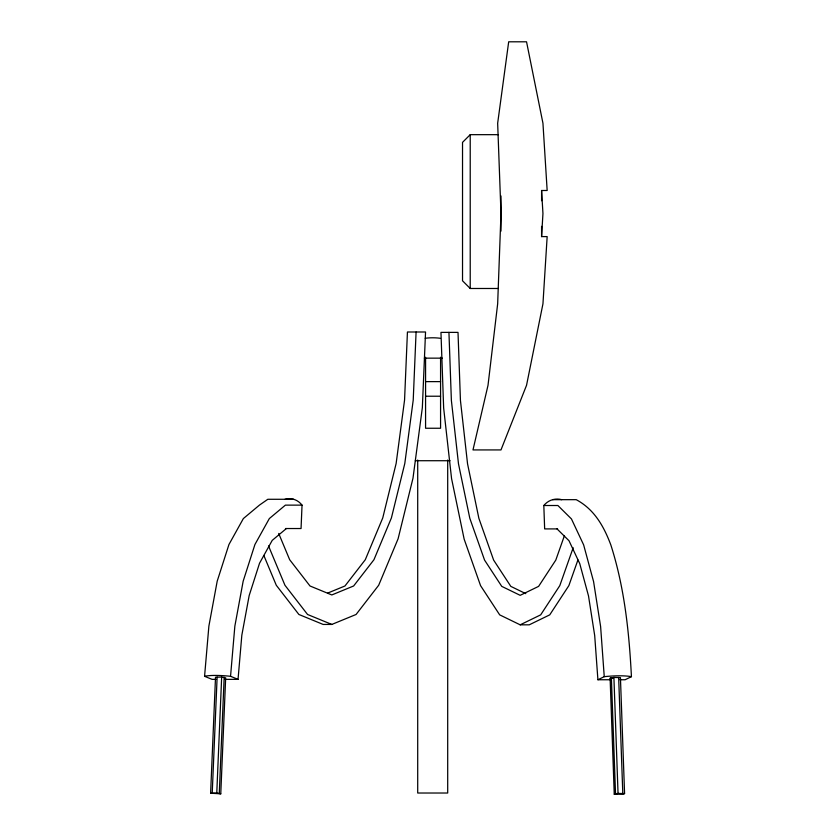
<?xml version="1.0" encoding="UTF-8"?>
<svg xmlns="http://www.w3.org/2000/svg" width="836" height="836" viewBox="0 0 836 836"><rect width="100%" height="100%" fill="white"/><g stroke="black" fill="none" stroke-linecap="round" stroke-linejoin="round"><path stroke-width="1.25" d="M210.62 793.207L215.51 677.233L221.665 677.045L225.668 677.839L220.767 793.824L210.62 793.207L216.775 793.019L220.767 793.824M212.229 793.019L217.13 677.045M216.775 793.019L221.665 677.045M219.283 793.207L224.173 677.233M284.961 499.28A20.586 17.765 -80.4 0 1 302.036 505.132L301.054 528.53L285.463 528.53M416.088 331.996L413.224 400.057L404.802 463.468L391.405 517.933L373.953 559.723L353.628 585.984L331.819 594.95L309.999 585.984L289.674 559.723L278.701 533.452M541.582 236.598L542.951 213.546L541.582 190.493L547.162 190.493L542.951 123.258L526.544 41.8L508.685 41.8L497.66 123.258L500.983 213.546L497.66 303.834L488.015 385.291L472.988 449.925L500.983 449.925L526.544 385.291L542.951 303.834L547.162 236.598L541.582 236.598L541.582 226.347M215.96 679.365L212.062 679.365L204.569 676.293L208.875 626.154L217.193 581.208L228.949 544.508L243.36 518.56L259.421 505.132L267.834 499.28L293.624 499.28M286.393 528.53L272.233 540.359L259.536 563.234L249.17 595.577L241.834 635.193L238.041 679.365L230.548 676.293L234.853 626.154L243.161 581.208L254.928 544.508L269.338 518.56L285.4 505.132L302.036 505.132M564.478 535.521L555.794 560.099L538.614 586.37L520.18 595.326L501.746 586.37L484.566 560.099L469.811 518.31L458.494 463.855L451.377 400.434L448.942 332.383M573.183 547.726L559.796 585.639L540.683 614.857L520.18 624.826L499.677 614.857L480.564 585.639L464.158 539.168L451.565 478.6L443.655 408.072L440.959 332.383L458.013 332.383L460.437 400.434L467.554 463.855L478.871 518.31L493.627 560.099L510.806 586.37L525.781 593.644M577.927 559.963L568.856 585.639L549.743 614.857L529.24 624.826L520.18 624.826M498.413 134.669L470.219 134.669L462.527 142.36L462.527 280.791L470.219 288.483L498.413 288.483M557.048 528.906L569.013 540.746L579.745 563.61L588.513 595.953L594.699 635.569L597.907 679.752L604.25 676.669A28.476 5.194 -5 0 1 631.431 676.669C629.163 632.183 624.492 587.499 610.823 544.894C603.791 526.22 594.312 509.364 576.213 499.667L552.669 499.667M610.113 678.226L613.906 677.432L620.437 677.609L624.576 793.583L623.311 794.2L614.251 794.2L610.113 678.226L612.704 678.226M631.431 676.669L625.098 679.752L619.915 679.752M614.251 794.2L618.044 793.406L624.576 793.583M327.743 593.058L344.965 585.984L365.29 559.723L382.752 517.933L396.139 463.468L404.561 400.057L407.435 331.996L425.545 331.996L422.347 407.686L412.984 478.223L398.093 538.792L378.677 585.263L356.073 614.481L331.819 624.44L323.156 624.44L298.891 614.481L276.288 585.263L263.842 555.47M424.343 358.153L442.349 358.153M425.576 381.624L440.572 381.624M425.576 396.222L440.572 396.222M415.346 460.72L450.061 460.72M557.602 528.906L544.654 528.906L543.818 505.508L557.884 505.508L571.458 518.947L583.643 544.894L593.581 581.595L600.614 626.54L604.25 676.669M225.051 679.365L238.041 679.365M597.907 679.752L610.855 679.752M331.819 624.44L307.554 614.481L284.951 585.263L268.523 545.939M618.661 677.432L622.799 793.406M613.906 677.432L618.044 793.406M611.377 677.609L615.515 793.583M541.582 190.493L541.582 200.734M500.983 195.938L500.983 231.123M470.219 134.669L470.219 288.483M447.699 460.04L447.699 793.019L417.707 793.019L417.707 460.04M440.572 357.233L440.572 428.251L425.576 428.251L425.576 357.233M425.2 338.266A58.604 58.154 0 0 1 440.206 338.266M204.569 676.293A28.476 4.964 5.9 0 1 230.548 676.293M543.818 505.508A20.586 18.591 78.7 0 1 561.729 499.667"/></g></svg>
